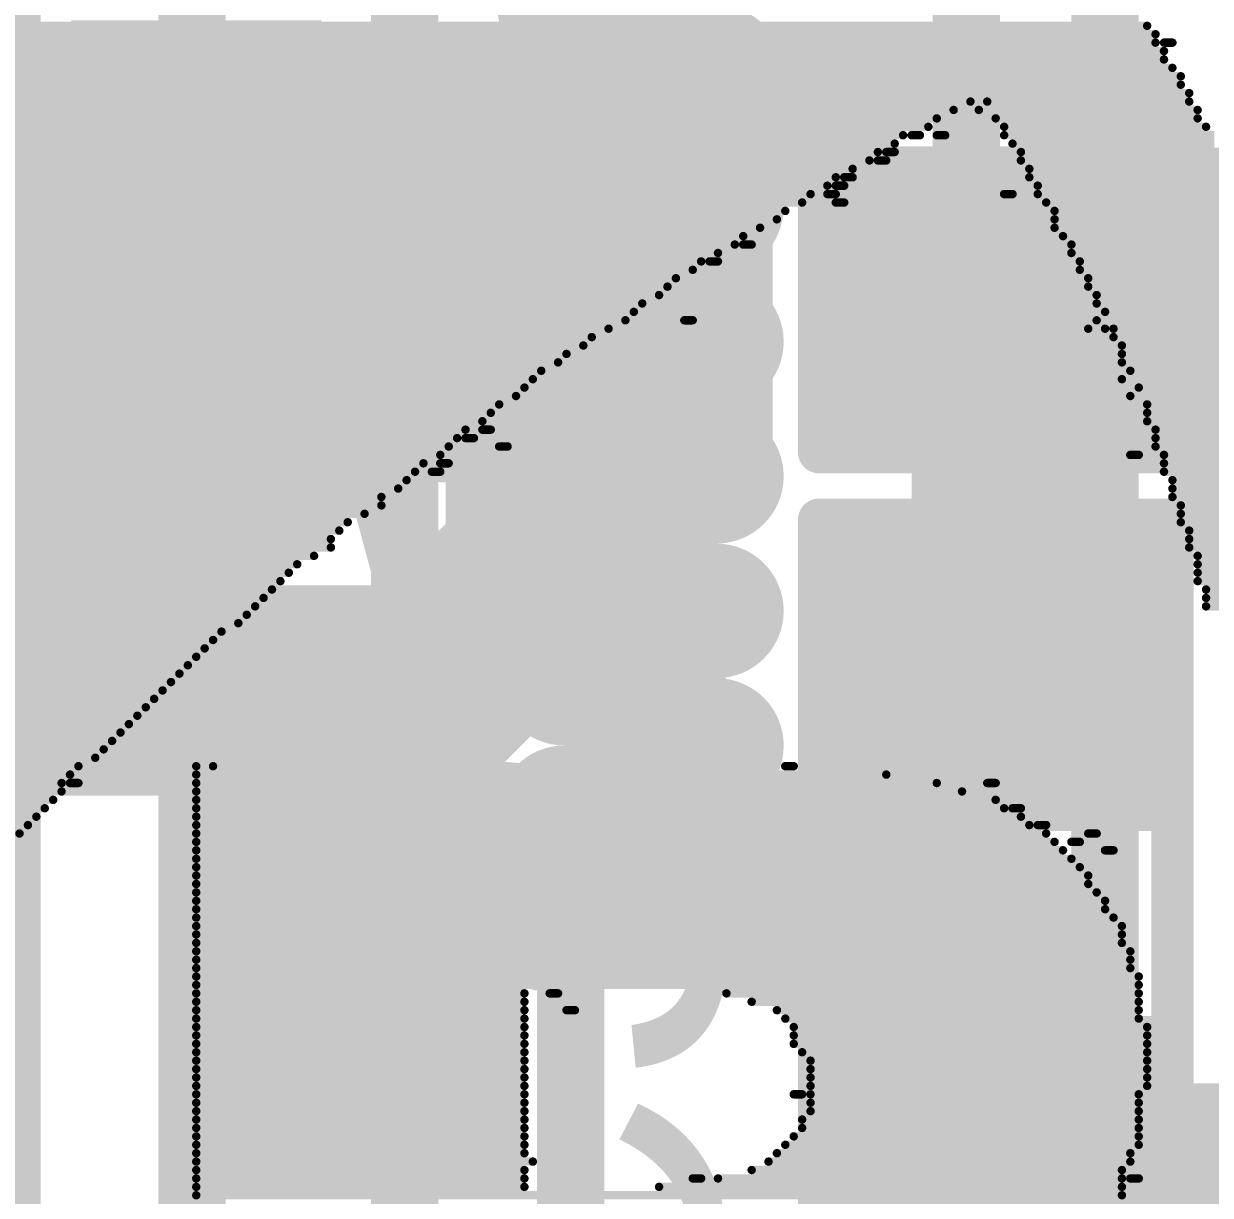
# Model space of a CAD drawing. Header units: millimetres. Extents: x -0.43 to 2.06, y -0.4 to 2.49.
# Drawn here: x 0.771 to 0.912, y 1.453 to 1.5922 of the extents above; entities that cross this region are included whole.
import ezdxf

# ---------------------------------------------------------------- set-up
doc = ezdxf.new("R2010")
doc.units = ezdxf.units.MM
doc.header["$MEASUREMENT"] = 0
for name, color, linetype in [('BottomLayer', 5, 'Continuous'), ('BottomOverlay', 54, 'Continuous'), ('TopLayer', 1, 'Continuous'), ('TopOverlay', 2, 'Continuous'), ('TopPaste', 8, 'Continuous'), ('TopSolder', 216, 'Continuous')]:
    doc.layers.add(name, color=color, linetype=linetype)
doc.styles.add('Arial', font='', dxfattribs={"height": 0.2})
doc.styles.get('Arial').set_extended_font_data('Arial')

# ---------------------------------------------------------------- blocks, each defined once
blk = doc.blocks.new('RES_0603_72')
at = {"layer": 'TopLayer'}
for points in [[(-0.015, 0.0175), (-0.015, -0.0175), (-0.045, -0.0175), (-0.045, 0.0175)], [(0.045, 0.0175), (0.045, -0.0175), (0.015, -0.0175), (0.015, 0.0175)]]:
    blk.add_hatch(color=1, dxfattribs=at).paths.add_polyline_path(points)
at = {"layer": 'TopPaste'}
for points in [[(-0.015, 0.0175), (-0.015, -0.0175), (-0.045, -0.0175), (-0.045, 0.0175)], [(0.045, 0.0175), (0.045, -0.0175), (0.015, -0.0175), (0.015, 0.0175)]]:
    blk.add_hatch(color=8, dxfattribs=at).paths.add_polyline_path(points)
at = {"layer": 'TopSolder'}
for points in [[(-0.011, 0.0215), (-0.011, -0.0215), (-0.049, -0.0215), (-0.049, 0.0215)], [(0.049, 0.0215), (0.049, -0.0215), (0.011, -0.0215), (0.011, 0.0215)]]:
    blk.add_hatch(color=216, dxfattribs=at).paths.add_polyline_path(points)
at = {"layer": 'TopOverlay', "const_width": 0.005}
for points in [[(-0.048, 0.021), (0.048, 0.021)], [(-0.048, 0.021), (-0.048, -0.021)], [(0.048, 0.021), (0.048, -0.021)], [(-0.048, -0.021), (0.048, -0.021)]]:
    blk.add_lwpolyline(points, dxfattribs=at)
at = {"layer": 'TopOverlay', "const_width": 0.0025}
for points in [[(-0.04925, 0.021, 1), (-0.04675, 0.021, 1)], [(-0.04925, 0.021, 1), (-0.04675, 0.021, 1)], [(0.04675, 0.021, 1), (0.04925, 0.021, 1)], [(0.04675, 0.021, 1), (0.04925, 0.021, 1)], [(-0.04925, -0.021, 1), (-0.04675, -0.021, 1)], [(-0.04925, -0.021, 1), (-0.04675, -0.021, 1)], [(0.04675, -0.021, 1), (0.04925, -0.021, 1)], [(0.04675, -0.021, 1), (0.04925, -0.021, 1)]]:
    blk.add_lwpolyline(points, format="xyb", close=True, dxfattribs=at)
blk = doc.blocks.new('CAP_0603_125')
at = {"layer": 'TopLayer'}
for points in [[(-0.015, 0.0175), (-0.015, -0.0175), (-0.045, -0.0175), (-0.045, 0.0175)], [(0.045, 0.0175), (0.045, -0.0175), (0.015, -0.0175), (0.015, 0.0175)]]:
    blk.add_hatch(color=1, dxfattribs=at).paths.add_polyline_path(points)
at = {"layer": 'TopPaste'}
for points in [[(-0.015, 0.0175), (-0.015, -0.0175), (-0.045, -0.0175), (-0.045, 0.0175)], [(0.045, 0.0175), (0.045, -0.0175), (0.015, -0.0175), (0.015, 0.0175)]]:
    blk.add_hatch(color=8, dxfattribs=at).paths.add_polyline_path(points)
at = {"layer": 'TopSolder'}
for points in [[(-0.01264, 0.01986), (-0.01264, -0.01986), (-0.04736, -0.01986), (-0.04736, 0.01986)], [(0.04736, 0.01986), (0.04736, -0.01986), (0.01264, -0.01986), (0.01264, 0.01986)]]:
    blk.add_hatch(color=216, dxfattribs=at).paths.add_polyline_path(points)
at = {"layer": 'TopOverlay', "const_width": 0.005}
for points in [[(-0.049, -0.021), (-0.049, 0.021)], [(-0.018, 0.021), (-0.049, 0.021)], [(0.049, 0.021), (0.018, 0.021)], [(0.049, -0.021), (0.049, 0.021)], [(-0.018, -0.021), (-0.049, -0.021)], [(0.049, -0.021), (0.018, -0.021)]]:
    blk.add_lwpolyline(points, dxfattribs=at)
at = {"layer": 'TopOverlay', "const_width": 0.0025}
for points in [[(-0.05025, 0.021, 1), (-0.04775, 0.021, 1)], [(-0.05025, 0.021, 1), (-0.04775, 0.021, 1)], [(-0.01925, 0.021, 1), (-0.01675, 0.021, 1)], [(0.01675, 0.021, 1), (0.01925, 0.021, 1)], [(0.04775, 0.021, 1), (0.05025, 0.021, 1)], [(0.04775, 0.021, 1), (0.05025, 0.021, 1)], [(-0.05025, -0.021, 1), (-0.04775, -0.021, 1)], [(-0.05025, -0.021, 1), (-0.04775, -0.021, 1)], [(-0.01925, -0.021, 1), (-0.01675, -0.021, 1)], [(0.01675, -0.021, 1), (0.01925, -0.021, 1)], [(0.04775, -0.021, 1), (0.05025, -0.021, 1)], [(0.04775, -0.021, 1), (0.05025, -0.021, 1)]]:
    blk.add_lwpolyline(points, format="xyb", close=True, dxfattribs=at)
blk = doc.blocks.new('CAP_0402_128')
at = {"layer": 'TopLayer'}
for points in [[(-0.0275, -0.0125), (-0.0275, 0.0125), (-0.0095, 0.0125), (-0.0095, -0.0125)], [(0.0095, -0.0125), (0.0095, 0.0125), (0.0275, 0.0125), (0.0275, -0.0125)]]:
    blk.add_hatch(color=1, dxfattribs=at).paths.add_polyline_path(points)
at = {"layer": 'TopPaste'}
for points in [[(-0.0275, -0.0125), (-0.0275, 0.0125), (-0.0095, 0.0125), (-0.0095, -0.0125)], [(0.0095, -0.0125), (0.0095, 0.0125), (0.0275, 0.0125), (0.0275, -0.0125)]]:
    blk.add_hatch(color=8, dxfattribs=at).paths.add_polyline_path(points)
at = {"layer": 'TopSolder'}
for points in [[(-0.02986, -0.01486), (-0.02986, 0.01486), (-0.00714, 0.01486), (-0.00714, -0.01486)], [(0.00714, -0.01486), (0.00714, 0.01486), (0.02986, 0.01486), (0.02986, -0.01486)]]:
    blk.add_hatch(color=216, dxfattribs=at).paths.add_polyline_path(points)
at = {"layer": 'TopOverlay', "const_width": 0.005}
for points in [[(-0.031, 0.016), (-0.031, -0.016)], [(-0.031, 0.016), (-0.011, 0.016)], [(0.011, 0.016), (0.031, 0.016)], [(0.031, 0.016), (0.031, -0.016)], [(-0.031, -0.016), (-0.011, -0.016)], [(0.011, -0.016), (0.031, -0.016)]]:
    blk.add_lwpolyline(points, dxfattribs=at)
at = {"layer": 'TopOverlay', "const_width": 0.0025}
for points in [[(-0.03225, 0.016, 1), (-0.02975, 0.016, 1)], [(-0.03225, 0.016, 1), (-0.02975, 0.016, 1)], [(-0.01225, 0.016, 1), (-0.00975, 0.016, 1)], [(0.00975, 0.016, 1), (0.01225, 0.016, 1)], [(0.02975, 0.016, 1), (0.03225, 0.016, 1)], [(0.02975, 0.016, 1), (0.03225, 0.016, 1)], [(-0.03225, -0.016, 1), (-0.02975, -0.016, 1)], [(-0.03225, -0.016, 1), (-0.02975, -0.016, 1)], [(-0.01225, -0.016, 1), (-0.00975, -0.016, 1)], [(0.00975, -0.016, 1), (0.01225, -0.016, 1)], [(0.02975, -0.016, 1), (0.03225, -0.016, 1)], [(0.02975, -0.016, 1), (0.03225, -0.016, 1)]]:
    blk.add_lwpolyline(points, format="xyb", close=True, dxfattribs=at)
blk = doc.blocks.new('CAP_0603_129')
at = {"layer": 'TopLayer'}
for points in [[(-0.015, 0.0175), (-0.015, -0.0175), (-0.045, -0.0175), (-0.045, 0.0175)], [(0.045, 0.0175), (0.045, -0.0175), (0.015, -0.0175), (0.015, 0.0175)]]:
    blk.add_hatch(color=1, dxfattribs=at).paths.add_polyline_path(points)
at = {"layer": 'TopPaste'}
for points in [[(-0.015, 0.0175), (-0.015, -0.0175), (-0.045, -0.0175), (-0.045, 0.0175)], [(0.045, 0.0175), (0.045, -0.0175), (0.015, -0.0175), (0.015, 0.0175)]]:
    blk.add_hatch(color=8, dxfattribs=at).paths.add_polyline_path(points)
at = {"layer": 'TopSolder'}
for points in [[(-0.01264, 0.01986), (-0.01264, -0.01986), (-0.04736, -0.01986), (-0.04736, 0.01986)], [(0.04736, 0.01986), (0.04736, -0.01986), (0.01264, -0.01986), (0.01264, 0.01986)]]:
    blk.add_hatch(color=216, dxfattribs=at).paths.add_polyline_path(points)
at = {"layer": 'TopOverlay', "const_width": 0.005}
for points in [[(-0.049, 0.021), (-0.049, -0.021)], [(-0.049, 0.021), (-0.018, 0.021)], [(0.018, 0.021), (0.049, 0.021)], [(0.049, 0.021), (0.049, -0.021)], [(-0.049, -0.021), (-0.018, -0.021)], [(0.018, -0.021), (0.049, -0.021)]]:
    blk.add_lwpolyline(points, dxfattribs=at)
at = {"layer": 'TopOverlay', "const_width": 0.0025}
for points in [[(-0.05025, 0.021, 1), (-0.04775, 0.021, 1)], [(-0.05025, 0.021, 1), (-0.04775, 0.021, 1)], [(-0.01925, 0.021, 1), (-0.01675, 0.021, 1)], [(0.01675, 0.021, 1), (0.01925, 0.021, 1)], [(0.04775, 0.021, 1), (0.05025, 0.021, 1)], [(0.04775, 0.021, 1), (0.05025, 0.021, 1)], [(-0.05025, -0.021, 1), (-0.04775, -0.021, 1)], [(-0.05025, -0.021, 1), (-0.04775, -0.021, 1)], [(-0.01925, -0.021, 1), (-0.01675, -0.021, 1)], [(0.01675, -0.021, 1), (0.01925, -0.021, 1)], [(0.04775, -0.021, 1), (0.05025, -0.021, 1)], [(0.04775, -0.021, 1), (0.05025, -0.021, 1)]]:
    blk.add_lwpolyline(points, format="xyb", close=True, dxfattribs=at)

msp = doc.modelspace()

# ---------------------------------------------------------------- hatches: boundary and pattern name
at = {"layer": 'TopLayer'}
msp.add_hatch(color=1, dxfattribs=at).paths.add_polyline_path([(0.778, 1.543), (0.854, 1.543), (0.854, 1.592), (0.778, 1.592)])

# ---------------------------------------------------------------- linework, layer by layer
at = {"layer": 'BottomLayer', "const_width": 0.008}
for points in [[(0.791, 1.223), (0.791, 2.185)], [(0.81625, 1.15275), (0.81625, 2.10625)], [(0.8995, 1.0055), (0.8995, 2.0595)], [(0.883, 1.44613), (0.883, 2.055)], [(0.769, 1.241), (0.769, 1.909)], [(0.83525, 1.59046), (0.85331, 1.59046)], [(0.83525, 1.58246), (0.85331, 1.58246)], [(0.83525, 1.57446), (0.85331, 1.57446)], [(0.83525, 1.56646), (0.85331, 1.56646)], [(0.83525, 1.55846), (0.85331, 1.55846)], [(0.83525, 1.55046), (0.85331, 1.55046)], [(0.83525, 1.54246), (0.85331, 1.54246)], [(0.83525, 1.53446), (0.85331, 1.53446)], [(0.83525, 1.52646), (0.85331, 1.52646)], [(0.83525, 1.51846), (0.85331, 1.51846)], [(0.83525, 1.51046), (0.85331, 1.51046)], [(0.83525, 1.50246), (0.85331, 1.50246)], [(0.83525, 1.49446), (0.85331, 1.49446)], [(0.844, 1.48646), (0.85331, 1.48646)], [(0.836, 1.46646), (0.836, 1.47846)], [(0.836, 1.061), (0.836, 1.46646)]]:
    msp.add_lwpolyline(points, dxfattribs=at)
for points in [[(0.83525, 1.59046, -1), (0.83525, 1.59846)], [(0.85331, 1.59046, -1), (0.85331, 1.58246)], [(0.83525, 1.57446, -1), (0.83525, 1.58246)], [(0.85331, 1.57446, -1), (0.85331, 1.56646)], [(0.83525, 1.55846, -1), (0.83525, 1.56646)], [(0.85331, 1.55846, -1), (0.85331, 1.55046)], [(0.83525, 1.54246, -1), (0.83525, 1.55046)], [(0.85331, 1.54246, -1), (0.85331, 1.53446)], [(0.83525, 1.52646, -1), (0.83525, 1.53446)], [(0.85331, 1.52646, -1), (0.85331, 1.51846)], [(0.83525, 1.51046, -1), (0.83525, 1.51846)], [(0.85331, 1.51046, -1), (0.85331, 1.50246)], [(0.83525, 1.49446, -1), (0.83525, 1.50246)], [(0.85331, 1.49446, -1), (0.85331, 1.48646)], [(0.836, 1.47846, -0.414214), (0.844, 1.48646)]]:
    msp.add_lwpolyline(points, format="xyb", dxfattribs=at)
at = {"layer": 'BottomLayer', "const_width": 0.004}
for points in [[(0.83325, 1.59046, 1), (0.83725, 1.59046, 1)], [(0.83325, 1.59046, 1), (0.83725, 1.59046, 1)], [(0.85131, 1.59046, 1), (0.85531, 1.59046, 1)], [(0.85131, 1.59046, 1), (0.85531, 1.59046, 1)], [(0.83325, 1.58246, 1), (0.83725, 1.58246, 1)], [(0.83325, 1.58246, 1), (0.83725, 1.58246, 1)], [(0.85131, 1.58246, 1), (0.85531, 1.58246, 1)], [(0.85131, 1.58246, 1), (0.85531, 1.58246, 1)], [(0.83325, 1.57446, 1), (0.83725, 1.57446, 1)], [(0.83325, 1.57446, 1), (0.83725, 1.57446, 1)], [(0.85131, 1.57446, 1), (0.85531, 1.57446, 1)], [(0.85131, 1.57446, 1), (0.85531, 1.57446, 1)], [(0.83325, 1.56646, 1), (0.83725, 1.56646, 1)], [(0.83325, 1.56646, 1), (0.83725, 1.56646, 1)], [(0.85131, 1.56646, 1), (0.85531, 1.56646, 1)], [(0.85131, 1.56646, 1), (0.85531, 1.56646, 1)], [(0.83325, 1.55846, 1), (0.83725, 1.55846, 1)], [(0.83325, 1.55846, 1), (0.83725, 1.55846, 1)], [(0.85131, 1.55846, 1), (0.85531, 1.55846, 1)], [(0.85131, 1.55846, 1), (0.85531, 1.55846, 1)], [(0.83325, 1.55046, 1), (0.83725, 1.55046, 1)], [(0.83325, 1.55046, 1), (0.83725, 1.55046, 1)], [(0.85131, 1.55046, 1), (0.85531, 1.55046, 1)], [(0.85131, 1.55046, 1), (0.85531, 1.55046, 1)], [(0.83325, 1.54246, 1), (0.83725, 1.54246, 1)], [(0.83325, 1.54246, 1), (0.83725, 1.54246, 1)], [(0.85131, 1.54246, 1), (0.85531, 1.54246, 1)], [(0.85131, 1.54246, 1), (0.85531, 1.54246, 1)], [(0.83325, 1.53446, 1), (0.83725, 1.53446, 1)], [(0.83325, 1.53446, 1), (0.83725, 1.53446, 1)], [(0.85131, 1.53446, 1), (0.85531, 1.53446, 1)], [(0.85131, 1.53446, 1), (0.85531, 1.53446, 1)], [(0.83325, 1.52646, 1), (0.83725, 1.52646, 1)], [(0.83325, 1.52646, 1), (0.83725, 1.52646, 1)], [(0.85131, 1.52646, 1), (0.85531, 1.52646, 1)], [(0.85131, 1.52646, 1), (0.85531, 1.52646, 1)], [(0.83325, 1.51846, 1), (0.83725, 1.51846, 1)], [(0.83325, 1.51846, 1), (0.83725, 1.51846, 1)], [(0.85131, 1.51846, 1), (0.85531, 1.51846, 1)], [(0.85131, 1.51846, 1), (0.85531, 1.51846, 1)], [(0.83325, 1.51046, 1), (0.83725, 1.51046, 1)], [(0.83325, 1.51046, 1), (0.83725, 1.51046, 1)], [(0.85131, 1.51046, 1), (0.85531, 1.51046, 1)], [(0.85131, 1.51046, 1), (0.85531, 1.51046, 1)], [(0.83325, 1.50246, 1), (0.83725, 1.50246, 1)], [(0.83325, 1.50246, 1), (0.83725, 1.50246, 1)], [(0.85131, 1.50246, 1), (0.85531, 1.50246, 1)], [(0.85131, 1.50246, 1), (0.85531, 1.50246, 1)], [(0.83325, 1.49446, 1), (0.83725, 1.49446, 1)], [(0.83325, 1.49446, 1), (0.83725, 1.49446, 1)], [(0.85131, 1.49446, 1), (0.85531, 1.49446, 1)], [(0.85131, 1.49446, 1), (0.85531, 1.49446, 1)], [(0.842, 1.48646, 1), (0.846, 1.48646, 1)], [(0.842, 1.48646, 1), (0.846, 1.48646, 1)], [(0.85131, 1.48646, 1), (0.85531, 1.48646, 1)], [(0.85131, 1.48646, 1), (0.85531, 1.48646, 1)], [(0.834, 1.47846, 1), (0.838, 1.47846, 1)], [(0.834, 1.47846, 1), (0.838, 1.47846, 1)], [(0.834, 1.46646, 1), (0.838, 1.46646, 1)], [(0.834, 1.46646, 1), (0.838, 1.46646, 1)]]:
    msp.add_lwpolyline(points, format="xyb", close=True, dxfattribs=at)
at = {"layer": 'BottomOverlay', "const_width": 0.001}
for points in [[(0.7525, 1.592), (0.9045, 1.592)], [(0.7505, 1.59), (0.9055, 1.59)], [(0.7515, 1.591), (0.9055, 1.591)], [(0.9065, 1.59), (0.9075, 1.59)], [(0.7485, 1.589), (0.9065, 1.589)], [(0.7475, 1.588), (0.9065, 1.588)], [(0.7455, 1.586), (0.9085, 1.586)], [(0.7465, 1.587), (0.9075, 1.587)], [(0.7445, 1.585), (0.9085, 1.585)], [(0.7425, 1.583), (0.8835, 1.583)], [(0.7435, 1.584), (0.9095, 1.584)], [(0.8855, 1.583), (0.9095, 1.583)], [(0.7415, 1.582), (0.8815, 1.582)], [(0.8845, 1.582), (0.9105, 1.582)], [(0.7405, 1.581), (0.8795, 1.581)], [(0.8865, 1.581), (0.9105, 1.581)], [(0.7385, 1.579), (0.8755, 1.579)], [(0.7395, 1.58), (0.8785, 1.58)], [(0.8765, 1.579), (0.8775, 1.579)], [(0.8795, 1.579), (0.8805, 1.579)], [(0.8875, 1.58), (0.9115, 1.58)], [(0.8875, 1.579), (0.9125, 1.579)], [(0.7375, 1.578), (0.8745, 1.578)], [(0.8885, 1.578), (0.9125, 1.578)], [(0.7355, 1.576), (0.8715, 1.576)], [(0.7365, 1.577), (0.8725, 1.577)], [(0.8725, 1.576), (0.8735, 1.576)], [(0.8735, 1.577), (0.8745, 1.577)], [(0.8895, 1.577), (0.9145, 1.577)], [(0.8895, 1.576), (0.9135, 1.576)], [(0.7335, 1.575), (0.8695, 1.575)], [(0.8905, 1.575), (0.9145, 1.575)], [(0.7325, 1.574), (0.8675, 1.574)], [(0.8685, 1.574), (0.8695, 1.574)], [(0.8905, 1.574), (0.9155, 1.574)], [(0.7315, 1.572), (0.8645, 1.572)], [(0.7325, 1.573), (0.8665, 1.573)], [(0.8665, 1.572), (0.8675, 1.572)], [(0.8675, 1.573), (0.8685, 1.573)], [(0.8875, 1.572), (0.8885, 1.572)], [(0.8915, 1.573), (0.9155, 1.573)], [(0.8915, 1.572), (0.9155, 1.572)], [(0.7295, 1.571), (0.8635, 1.571)], [(0.8675, 1.571), (0.8685, 1.571)], [(0.8925, 1.571), (0.9165, 1.571)], [(0.7275, 1.569), (0.8605, 1.569)], [(0.7285, 1.57), (0.8615, 1.57)], [(0.8935, 1.57), (0.9165, 1.57)], [(0.8935, 1.569), (0.9175, 1.569)], [(0.7265, 1.568), (0.8585, 1.568)], [(0.8935, 1.568), (0.9175, 1.568)], [(0.7255, 1.567), (0.8565, 1.567)], [(0.8945, 1.567), (0.9185, 1.567)], [(0.7235, 1.565), (0.8535, 1.565)], [(0.7245, 1.566), (0.8555, 1.566)], [(0.8565, 1.566), (0.8575, 1.566)], [(0.8955, 1.566), (0.9185, 1.566)], [(0.8955, 1.565), (0.9185, 1.565)], [(0.7225, 1.564), (0.8515, 1.564)], [(0.8525, 1.564), (0.8535, 1.564)], [(0.8965, 1.564), (0.9195, 1.564)], [(0.7205, 1.562), (0.8485, 1.562)], [(0.7215, 1.563), (0.8505, 1.563)], [(0.8965, 1.563), (0.9205, 1.563)], [(0.8975, 1.562), (0.9205, 1.562)], [(0.7185, 1.561), (0.8475, 1.561)], [(0.8975, 1.561), (0.9205, 1.561)], [(0.7175, 1.559), (0.8445, 1.559)], [(0.7185, 1.56), (0.8465, 1.56)], [(0.8985, 1.56), (0.9215, 1.56)], [(0.8985, 1.559), (0.9215, 1.559)], [(0.7165, 1.558), (0.8435, 1.558)], [(0.8995, 1.558), (0.9215, 1.558)], [(0.7155, 1.557), (0.8425, 1.557)], [(0.8495, 1.557), (0.8505, 1.557)], [(0.8985, 1.557), (0.9225, 1.557)], [(0.7135, 1.555), (0.8385, 1.555)], [(0.7145, 1.556), (0.8405, 1.556)], [(0.8975, 1.556), (0.8995, 1.556)], [(0.9005, 1.556), (0.9225, 1.556)], [(0.9005, 1.555), (0.9235, 1.555)], [(0.7115, 1.554), (0.8375, 1.554)], [(0.9015, 1.554), (0.9235, 1.554)], [(0.7105, 1.553), (0.8355, 1.553)], [(0.7105, 1.552), (0.8345, 1.552)], [(0.9015, 1.553), (0.9245, 1.553)], [(0.9015, 1.552), (0.9245, 1.552)], [(0.7095, 1.551), (0.8325, 1.551)], [(0.9025, 1.551), (0.9245, 1.551)], [(0.7085, 1.55), (0.8315, 1.55)], [(0.9015, 1.55), (0.9255, 1.55)], [(0.7045, 1.548), (0.8295, 1.548)], [(0.7065, 1.549), (0.8305, 1.549)], [(0.9025, 1.548), (0.9265, 1.548)], [(0.9035, 1.549), (0.9255, 1.549)], [(0.7045, 1.547), (0.8275, 1.547)], [(0.9045, 1.547), (0.9275, 1.547)], [(0.7025, 1.545), (0.8255, 1.545)], [(0.7035, 1.546), (0.8265, 1.546)], [(0.9045, 1.546), (0.9265, 1.546)], [(0.9045, 1.545), (0.9275, 1.545)], [(0.7015, 1.544), (0.8235, 1.544)], [(0.8255, 1.544), (0.8265, 1.544)], [(0.9055, 1.544), (0.9275, 1.544)], [(0.6995, 1.543), (0.8225, 1.543)], [(0.8235, 1.543), (0.8245, 1.543)], [(0.9055, 1.543), (0.9275, 1.543)], [(0.6985, 1.542), (0.8215, 1.542)], [(0.6985, 1.541), (0.8205, 1.541)], [(0.8275, 1.542), (0.8285, 1.542)], [(0.9025, 1.541), (0.9035, 1.541)], [(0.9055, 1.542), (0.9285, 1.542)], [(0.9065, 1.541), (0.9285, 1.541)], [(0.6985, 1.54), (0.8185, 1.54)], [(0.8205, 1.54), (0.8215, 1.54)], [(0.9065, 1.54), (0.9285, 1.54)], [(0.6965, 1.538), (0.8165, 1.538)], [(0.6975, 1.539), (0.8175, 1.539)], [(0.8195, 1.539), (0.8205, 1.539)], [(0.9065, 1.539), (0.9295, 1.539)], [(0.9075, 1.538), (0.9295, 1.538)], [(0.6945, 1.537), (0.8155, 1.537)], [(0.9075, 1.537), (0.9295, 1.537)], [(0.6935, 1.536), (0.8135, 1.536)], [(0.6935, 1.535), (0.8135, 1.535)], [(0.9075, 1.536), (0.9295, 1.536)], [(0.9085, 1.535), (0.9305, 1.535)], [(0.6925, 1.534), (0.8115, 1.534)], [(0.9085, 1.534), (0.9305, 1.534)], [(0.6915, 1.533), (0.8095, 1.533)], [(0.9085, 1.533), (0.9305, 1.533)], [(0.6895, 1.532), (0.8085, 1.532)], [(0.6895, 1.531), (0.8075, 1.531)], [(0.9095, 1.532), (0.9315, 1.532)], [(0.9095, 1.531), (0.9315, 1.531)], [(0.6885, 1.53), (0.8075, 1.53)], [(0.9095, 1.53), (0.9315, 1.53)], [(0.6865, 1.528), (0.8035, 1.528)], [(0.6875, 1.529), (0.8055, 1.529)], [(0.9105, 1.529), (0.9315, 1.529)], [(0.9105, 1.528), (0.9325, 1.528)], [(0.6855, 1.527), (0.8025, 1.527)], [(0.9105, 1.527), (0.9325, 1.527)], [(0.6845, 1.526), (0.8015, 1.526)], [(0.9105, 1.526), (0.9325, 1.526)], [(0.6815, 1.524), (0.7995, 1.524)], [(0.6835, 1.525), (0.8005, 1.525)], [(0.9115, 1.525), (0.9325, 1.525)], [(0.9115, 1.524), (0.9335, 1.524)], [(0.6815, 1.523), (0.7985, 1.523)], [(0.9115, 1.523), (0.9335, 1.523)], [(0.6805, 1.521), (0.7965, 1.521)], [(0.6815, 1.522), (0.7975, 1.522)], [(0.6795, 1.52), (0.7945, 1.52)], [(0.6785, 1.519), (0.7935, 1.519)], [(0.6755, 1.517), (0.7915, 1.517)], [(0.6775, 1.518), (0.7925, 1.518)], [(0.6745, 1.516), (0.7905, 1.516)], [(0.6735, 1.514), (0.7885, 1.514)], [(0.6745, 1.515), (0.7895, 1.515)], [(0.6735, 1.513), (0.7875, 1.513)], [(0.6725, 1.512), (0.7865, 1.512)], [(0.6705, 1.51), (0.7845, 1.51)], [(0.6715, 1.511), (0.7855, 1.511)], [(0.6705, 1.509), (0.7835, 1.509)], [(0.6675, 1.507), (0.7815, 1.507)], [(0.6695, 1.508), (0.7825, 1.508)], [(0.6685, 1.506), (0.7805, 1.506)], [(0.6665, 1.504), (0.7775, 1.504)], [(0.6675, 1.505), (0.7795, 1.505)], [(0.7915, 1.504), (0.7935, 1.504)], [(0.8615, 1.504), (0.8625, 1.504)], [(0.6655, 1.503), (0.7765, 1.503)], [(0.7915, 1.503), (0.8735, 1.503)], [(0.6655, 1.502), (0.7755, 1.502)], [(0.7765, 1.502), (0.7775, 1.502)], [(0.7915, 1.502), (0.8795, 1.502)], [(0.8855, 1.502), (0.8865, 1.502)], [(0.6635, 1.5), (0.7745, 1.5)], [(0.6645, 1.501), (0.7755, 1.501)], [(0.7915, 1.501), (0.8825, 1.501)], [(0.7915, 1.5), (0.8865, 1.5)], [(0.6635, 1.499), (0.7735, 1.499)], [(0.7915, 1.499), (0.8875, 1.499)], [(0.8885, 1.499), (0.8895, 1.499)], [(0.6625, 1.497), (0.7715, 1.497)], [(0.6635, 1.498), (0.7725, 1.498)], [(0.7915, 1.498), (0.8895, 1.498)], [(0.7915, 1.497), (0.8905, 1.497)], [(0.8915, 1.497), (0.8925, 1.497)], [(0.6625, 1.496), (0.7705, 1.496)], [(0.7915, 1.496), (0.8925, 1.496)], [(0.8975, 1.496), (0.8985, 1.496)], [(0.7915, 1.495), (0.8935, 1.495)], [(0.8955, 1.495), (0.8965, 1.495)], [(0.7915, 1.494), (0.8945, 1.494)], [(0.7915, 1.493), (0.8955, 1.493)], [(0.8995, 1.494), (0.9005, 1.494)], [(0.7915, 1.492), (0.8965, 1.492)], [(0.7915, 1.491), (0.8975, 1.491)], [(0.7915, 1.49), (0.8975, 1.49)], [(0.7915, 1.489), (0.8985, 1.489)], [(0.7915, 1.488), (0.8995, 1.488)], [(0.7915, 1.487), (0.8995, 1.487)], [(0.7915, 1.486), (0.9005, 1.486)], [(0.7915, 1.485), (0.9015, 1.485)], [(0.7915, 1.484), (0.9015, 1.484)], [(0.7915, 1.483), (0.9015, 1.483)], [(0.7915, 1.482), (0.9025, 1.482)], [(0.7915, 1.481), (0.9025, 1.481)], [(0.7915, 1.48), (0.9025, 1.48)], [(0.7915, 1.479), (0.9035, 1.479)], [(0.7915, 1.478), (0.9035, 1.478)], [(0.7915, 1.477), (0.8305, 1.477)], [(0.7915, 1.476), (0.8305, 1.476)], [(0.8335, 1.477), (0.8345, 1.477)], [(0.8545, 1.477), (0.9035, 1.477)], [(0.8575, 1.476), (0.9035, 1.476)], [(0.7915, 1.475), (0.8305, 1.475)], [(0.8355, 1.475), (0.8365, 1.475)], [(0.8605, 1.475), (0.9035, 1.475)], [(0.7915, 1.474), (0.8305, 1.474)], [(0.7915, 1.473), (0.8305, 1.473)], [(0.8615, 1.474), (0.9035, 1.474)], [(0.8625, 1.473), (0.9045, 1.473)], [(0.7915, 1.472), (0.8305, 1.472)], [(0.8625, 1.472), (0.9045, 1.472)], [(0.7915, 1.471), (0.8305, 1.471)], [(0.8625, 1.471), (0.9045, 1.471)], [(0.7915, 1.47), (0.8305, 1.47)], [(0.7915, 1.469), (0.8305, 1.469)], [(0.8635, 1.47), (0.9045, 1.47)], [(0.8645, 1.469), (0.9045, 1.469)], [(0.7915, 1.468), (0.8305, 1.468)], [(0.8645, 1.468), (0.9045, 1.468)], [(0.7915, 1.467), (0.8305, 1.467)], [(0.7915, 1.466), (0.8305, 1.466)], [(0.8645, 1.467), (0.9045, 1.467)], [(0.8645, 1.466), (0.9045, 1.466)], [(0.7915, 1.465), (0.8305, 1.465)], [(0.8625, 1.465), (0.8635, 1.465)], [(0.8645, 1.465), (0.9035, 1.465)], [(0.7915, 1.464), (0.8305, 1.464)], [(0.8645, 1.464), (0.9035, 1.464)], [(0.7915, 1.463), (0.8305, 1.463)], [(0.7915, 1.462), (0.8305, 1.462)], [(0.8635, 1.462), (0.9035, 1.462)], [(0.8645, 1.463), (0.9035, 1.463)], [(0.7915, 1.461), (0.8305, 1.461)], [(0.8635, 1.461), (0.9035, 1.461)], [(0.7915, 1.46), (0.8305, 1.46)], [(0.7915, 1.459), (0.8305, 1.459)], [(0.8615, 1.459), (0.9035, 1.459)], [(0.8625, 1.46), (0.9035, 1.46)], [(0.7915, 1.458), (0.8305, 1.458)], [(0.8605, 1.458), (0.9025, 1.458)], [(0.7915, 1.457), (0.8315, 1.457)], [(0.8595, 1.457), (0.9025, 1.457)], [(0.7915, 1.456), (0.8305, 1.456)], [(0.7915, 1.455), (0.8305, 1.455)], [(0.8505, 1.455), (0.8515, 1.455)], [(0.8535, 1.455), (0.9015, 1.455)], [(0.8575, 1.456), (0.9015, 1.456)], [(0.9025, 1.455), (0.9035, 1.455)], [(0.7915, 1.454), (0.8305, 1.454)], [(0.8465, 1.454), (0.9015, 1.454)], [(0.7915, 1.453), (0.9015, 1.453)]]:
    msp.add_lwpolyline(points, dxfattribs=at)
at = {"layer": 'BottomOverlay', "const_width": 0.0005}
for points in [[(0.90425, 1.592, 1), (0.90475, 1.592, 1)], [(0.90525, 1.591, 1), (0.90575, 1.591, 1)], [(0.90525, 1.59, 1), (0.90575, 1.59, 1)], [(0.90625, 1.59, 1), (0.90675, 1.59, 1)], [(0.90725, 1.59, 1), (0.90775, 1.59, 1)], [(0.90625, 1.589, 1), (0.90675, 1.589, 1)], [(0.90625, 1.588, 1), (0.90675, 1.588, 1)], [(0.90725, 1.587, 1), (0.90775, 1.587, 1)], [(0.90825, 1.586, 1), (0.90875, 1.586, 1)], [(0.90825, 1.585, 1), (0.90875, 1.585, 1)], [(0.88325, 1.583, 1), (0.88375, 1.583, 1)], [(0.88525, 1.583, 1), (0.88575, 1.583, 1)], [(0.90925, 1.584, 1), (0.90975, 1.584, 1)], [(0.90925, 1.583, 1), (0.90975, 1.583, 1)], [(0.88125, 1.582, 1), (0.88175, 1.582, 1)], [(0.88425, 1.582, 1), (0.88475, 1.582, 1)], [(0.91025, 1.582, 1), (0.91075, 1.582, 1)], [(0.87925, 1.581, 1), (0.87975, 1.581, 1)], [(0.88625, 1.581, 1), (0.88675, 1.581, 1)], [(0.91025, 1.581, 1), (0.91075, 1.581, 1)], [(0.87525, 1.579, 1), (0.87575, 1.579, 1)], [(0.87625, 1.579, 1), (0.87675, 1.579, 1)], [(0.87725, 1.579, 1), (0.87775, 1.579, 1)], [(0.87825, 1.58, 1), (0.87875, 1.58, 1)], [(0.87925, 1.579, 1), (0.87975, 1.579, 1)], [(0.88025, 1.579, 1), (0.88075, 1.579, 1)], [(0.88725, 1.58, 1), (0.88775, 1.58, 1)], [(0.88725, 1.579, 1), (0.88775, 1.579, 1)], [(0.91125, 1.58, 1), (0.91175, 1.58, 1)], [(0.87425, 1.578, 1), (0.87475, 1.578, 1)], [(0.88825, 1.578, 1), (0.88875, 1.578, 1)], [(0.87125, 1.576, 1), (0.87175, 1.576, 1)], [(0.87225, 1.577, 1), (0.87275, 1.577, 1)], [(0.87225, 1.576, 1), (0.87275, 1.576, 1)], [(0.87325, 1.577, 1), (0.87375, 1.577, 1)], [(0.87325, 1.576, 1), (0.87375, 1.576, 1)], [(0.87425, 1.577, 1), (0.87475, 1.577, 1)], [(0.88925, 1.577, 1), (0.88975, 1.577, 1)], [(0.88925, 1.576, 1), (0.88975, 1.576, 1)], [(0.86925, 1.575, 1), (0.86975, 1.575, 1)], [(0.89025, 1.575, 1), (0.89075, 1.575, 1)], [(0.86725, 1.574, 1), (0.86775, 1.574, 1)], [(0.86825, 1.574, 1), (0.86875, 1.574, 1)], [(0.86925, 1.574, 1), (0.86975, 1.574, 1)], [(0.89025, 1.574, 1), (0.89075, 1.574, 1)], [(0.86425, 1.572, 1), (0.86475, 1.572, 1)], [(0.86625, 1.573, 1), (0.86675, 1.573, 1)], [(0.86625, 1.572, 1), (0.86675, 1.572, 1)], [(0.86725, 1.573, 1), (0.86775, 1.573, 1)], [(0.86725, 1.572, 1), (0.86775, 1.572, 1)], [(0.86825, 1.573, 1), (0.86875, 1.573, 1)], [(0.88725, 1.572, 1), (0.88775, 1.572, 1)], [(0.88825, 1.572, 1), (0.88875, 1.572, 1)], [(0.89125, 1.573, 1), (0.89175, 1.573, 1)], [(0.89125, 1.572, 1), (0.89175, 1.572, 1)], [(0.86325, 1.571, 1), (0.86375, 1.571, 1)], [(0.86725, 1.571, 1), (0.86775, 1.571, 1)], [(0.86825, 1.571, 1), (0.86875, 1.571, 1)], [(0.89225, 1.571, 1), (0.89275, 1.571, 1)], [(0.86025, 1.569, 1), (0.86075, 1.569, 1)], [(0.86125, 1.57, 1), (0.86175, 1.57, 1)], [(0.89325, 1.57, 1), (0.89375, 1.57, 1)], [(0.89325, 1.569, 1), (0.89375, 1.569, 1)], [(0.85825, 1.568, 1), (0.85875, 1.568, 1)], [(0.89325, 1.568, 1), (0.89375, 1.568, 1)], [(0.85625, 1.567, 1), (0.85675, 1.567, 1)], [(0.89425, 1.567, 1), (0.89475, 1.567, 1)], [(0.85325, 1.565, 1), (0.85375, 1.565, 1)], [(0.85525, 1.566, 1), (0.85575, 1.566, 1)], [(0.85625, 1.566, 1), (0.85675, 1.566, 1)], [(0.85725, 1.566, 1), (0.85775, 1.566, 1)], [(0.89525, 1.566, 1), (0.89575, 1.566, 1)], [(0.89525, 1.565, 1), (0.89575, 1.565, 1)], [(0.85125, 1.564, 1), (0.85175, 1.564, 1)], [(0.85225, 1.564, 1), (0.85275, 1.564, 1)], [(0.85325, 1.564, 1), (0.85375, 1.564, 1)], [(0.89625, 1.564, 1), (0.89675, 1.564, 1)], [(0.84825, 1.562, 1), (0.84875, 1.562, 1)], [(0.85025, 1.563, 1), (0.85075, 1.563, 1)], [(0.89625, 1.563, 1), (0.89675, 1.563, 1)], [(0.89725, 1.562, 1), (0.89775, 1.562, 1)], [(0.84725, 1.561, 1), (0.84775, 1.561, 1)], [(0.89725, 1.561, 1), (0.89775, 1.561, 1)], [(0.84425, 1.559, 1), (0.84475, 1.559, 1)], [(0.84625, 1.56, 1), (0.84675, 1.56, 1)], [(0.89825, 1.56, 1), (0.89875, 1.56, 1)], [(0.89825, 1.559, 1), (0.89875, 1.559, 1)], [(0.84325, 1.558, 1), (0.84375, 1.558, 1)], [(0.89925, 1.558, 1), (0.89975, 1.558, 1)], [(0.84225, 1.557, 1), (0.84275, 1.557, 1)], [(0.84925, 1.557, 1), (0.84975, 1.557, 1)], [(0.85025, 1.557, 1), (0.85075, 1.557, 1)], [(0.89825, 1.557, 1), (0.89875, 1.557, 1)], [(0.83825, 1.555, 1), (0.83875, 1.555, 1)], [(0.84025, 1.556, 1), (0.84075, 1.556, 1)], [(0.89725, 1.556, 1), (0.89775, 1.556, 1)], [(0.89925, 1.556, 1), (0.89975, 1.556, 1)], [(0.90025, 1.556, 1), (0.90075, 1.556, 1)], [(0.90025, 1.555, 1), (0.90075, 1.555, 1)], [(0.83725, 1.554, 1), (0.83775, 1.554, 1)], [(0.90125, 1.554, 1), (0.90175, 1.554, 1)], [(0.83425, 1.552, 1), (0.83475, 1.552, 1)], [(0.83525, 1.553, 1), (0.83575, 1.553, 1)], [(0.90125, 1.553, 1), (0.90175, 1.553, 1)], [(0.90125, 1.552, 1), (0.90175, 1.552, 1)], [(0.83225, 1.551, 1), (0.83275, 1.551, 1)], [(0.90225, 1.551, 1), (0.90275, 1.551, 1)], [(0.83125, 1.55, 1), (0.83175, 1.55, 1)], [(0.90125, 1.55, 1), (0.90175, 1.55, 1)], [(0.82925, 1.548, 1), (0.82975, 1.548, 1)], [(0.83025, 1.549, 1), (0.83075, 1.549, 1)], [(0.90225, 1.548, 1), (0.90275, 1.548, 1)], [(0.90325, 1.549, 1), (0.90375, 1.549, 1)], [(0.82725, 1.547, 1), (0.82775, 1.547, 1)], [(0.90425, 1.547, 1), (0.90475, 1.547, 1)], [(0.82525, 1.545, 1), (0.82575, 1.545, 1)], [(0.82625, 1.546, 1), (0.82675, 1.546, 1)], [(0.90425, 1.546, 1), (0.90475, 1.546, 1)], [(0.90425, 1.545, 1), (0.90475, 1.545, 1)], [(0.82325, 1.544, 1), (0.82375, 1.544, 1)], [(0.82525, 1.544, 1), (0.82575, 1.544, 1)], [(0.82625, 1.544, 1), (0.82675, 1.544, 1)], [(0.90525, 1.544, 1), (0.90575, 1.544, 1)], [(0.82225, 1.543, 1), (0.82275, 1.543, 1)], [(0.82325, 1.543, 1), (0.82375, 1.543, 1)], [(0.82425, 1.543, 1), (0.82475, 1.543, 1)], [(0.90525, 1.543, 1), (0.90575, 1.543, 1)], [(0.82025, 1.541, 1), (0.82075, 1.541, 1)], [(0.82125, 1.542, 1), (0.82175, 1.542, 1)], [(0.82725, 1.542, 1), (0.82775, 1.542, 1)], [(0.82825, 1.542, 1), (0.82875, 1.542, 1)], [(0.90225, 1.541, 1), (0.90275, 1.541, 1)], [(0.90325, 1.541, 1), (0.90375, 1.541, 1)], [(0.90525, 1.542, 1), (0.90575, 1.542, 1)], [(0.90625, 1.541, 1), (0.90675, 1.541, 1)], [(0.81825, 1.54, 1), (0.81875, 1.54, 1)], [(0.82025, 1.54, 1), (0.82075, 1.54, 1)], [(0.82125, 1.54, 1), (0.82175, 1.54, 1)], [(0.90625, 1.54, 1), (0.90675, 1.54, 1)], [(0.81625, 1.538, 1), (0.81675, 1.538, 1)], [(0.81725, 1.539, 1), (0.81775, 1.539, 1)], [(0.81925, 1.539, 1), (0.81975, 1.539, 1)], [(0.82025, 1.539, 1), (0.82075, 1.539, 1)], [(0.90625, 1.539, 1), (0.90675, 1.539, 1)], [(0.90725, 1.538, 1), (0.90775, 1.538, 1)], [(0.81525, 1.537, 1), (0.81575, 1.537, 1)], [(0.90725, 1.537, 1), (0.90775, 1.537, 1)], [(0.81325, 1.536, 1), (0.81375, 1.536, 1)], [(0.81325, 1.535, 1), (0.81375, 1.535, 1)], [(0.90725, 1.536, 1), (0.90775, 1.536, 1)], [(0.90825, 1.535, 1), (0.90875, 1.535, 1)], [(0.81125, 1.534, 1), (0.81175, 1.534, 1)], [(0.90825, 1.534, 1), (0.90875, 1.534, 1)], [(0.80925, 1.533, 1), (0.80975, 1.533, 1)], [(0.90825, 1.533, 1), (0.90875, 1.533, 1)], [(0.80725, 1.531, 1), (0.80775, 1.531, 1)], [(0.80825, 1.532, 1), (0.80875, 1.532, 1)], [(0.90925, 1.532, 1), (0.90975, 1.532, 1)], [(0.90925, 1.531, 1), (0.90975, 1.531, 1)], [(0.80725, 1.53, 1), (0.80775, 1.53, 1)], [(0.90925, 1.53, 1), (0.90975, 1.53, 1)], [(0.80325, 1.528, 1), (0.80375, 1.528, 1)], [(0.80525, 1.529, 1), (0.80575, 1.529, 1)], [(0.91025, 1.529, 1), (0.91075, 1.529, 1)], [(0.91025, 1.528, 1), (0.91075, 1.528, 1)], [(0.80225, 1.527, 1), (0.80275, 1.527, 1)], [(0.91025, 1.527, 1), (0.91075, 1.527, 1)], [(0.80125, 1.526, 1), (0.80175, 1.526, 1)], [(0.91025, 1.526, 1), (0.91075, 1.526, 1)], [(0.79925, 1.524, 1), (0.79975, 1.524, 1)], [(0.80025, 1.525, 1), (0.80075, 1.525, 1)], [(0.91125, 1.525, 1), (0.91175, 1.525, 1)], [(0.91125, 1.524, 1), (0.91175, 1.524, 1)], [(0.79825, 1.523, 1), (0.79875, 1.523, 1)], [(0.91125, 1.523, 1), (0.91175, 1.523, 1)], [(0.79625, 1.521, 1), (0.79675, 1.521, 1)], [(0.79725, 1.522, 1), (0.79775, 1.522, 1)], [(0.79425, 1.52, 1), (0.79475, 1.52, 1)], [(0.79325, 1.519, 1), (0.79375, 1.519, 1)], [(0.79125, 1.517, 1), (0.79175, 1.517, 1)], [(0.79225, 1.518, 1), (0.79275, 1.518, 1)], [(0.79025, 1.516, 1), (0.79075, 1.516, 1)], [(0.78825, 1.514, 1), (0.78875, 1.514, 1)], [(0.78925, 1.515, 1), (0.78975, 1.515, 1)], [(0.78725, 1.513, 1), (0.78775, 1.513, 1)], [(0.78625, 1.512, 1), (0.78675, 1.512, 1)], [(0.78425, 1.51, 1), (0.78475, 1.51, 1)], [(0.78525, 1.511, 1), (0.78575, 1.511, 1)], [(0.78325, 1.509, 1), (0.78375, 1.509, 1)], [(0.78125, 1.507, 1), (0.78175, 1.507, 1)], [(0.78225, 1.508, 1), (0.78275, 1.508, 1)], [(0.78025, 1.506, 1), (0.78075, 1.506, 1)], [(0.77725, 1.504, 1), (0.77775, 1.504, 1)], [(0.77925, 1.505, 1), (0.77975, 1.505, 1)], [(0.79125, 1.504, 1), (0.79175, 1.504, 1)], [(0.79325, 1.504, 1), (0.79375, 1.504, 1)], [(0.86125, 1.504, 1), (0.86175, 1.504, 1)], [(0.86225, 1.504, 1), (0.86275, 1.504, 1)], [(0.77625, 1.503, 1), (0.77675, 1.503, 1)], [(0.79125, 1.503, 1), (0.79175, 1.503, 1)], [(0.87325, 1.503, 1), (0.87375, 1.503, 1)], [(0.77525, 1.502, 1), (0.77575, 1.502, 1)], [(0.77625, 1.502, 1), (0.77675, 1.502, 1)], [(0.77725, 1.502, 1), (0.77775, 1.502, 1)], [(0.79125, 1.502, 1), (0.79175, 1.502, 1)], [(0.87925, 1.502, 1), (0.87975, 1.502, 1)], [(0.88525, 1.502, 1), (0.88575, 1.502, 1)], [(0.88625, 1.502, 1), (0.88675, 1.502, 1)], [(0.77425, 1.5, 1), (0.77475, 1.5, 1)], [(0.77525, 1.501, 1), (0.77575, 1.501, 1)], [(0.79125, 1.501, 1), (0.79175, 1.501, 1)], [(0.79125, 1.5, 1), (0.79175, 1.5, 1)], [(0.88225, 1.501, 1), (0.88275, 1.501, 1)], [(0.88625, 1.5, 1), (0.88675, 1.5, 1)], [(0.77325, 1.499, 1), (0.77375, 1.499, 1)], [(0.79125, 1.499, 1), (0.79175, 1.499, 1)], [(0.88725, 1.499, 1), (0.88775, 1.499, 1)], [(0.88825, 1.499, 1), (0.88875, 1.499, 1)], [(0.88925, 1.499, 1), (0.88975, 1.499, 1)], [(0.77125, 1.497, 1), (0.77175, 1.497, 1)], [(0.77225, 1.498, 1), (0.77275, 1.498, 1)], [(0.79125, 1.498, 1), (0.79175, 1.498, 1)], [(0.79125, 1.497, 1), (0.79175, 1.497, 1)], [(0.88925, 1.498, 1), (0.88975, 1.498, 1)], [(0.89025, 1.497, 1), (0.89075, 1.497, 1)], [(0.89125, 1.497, 1), (0.89175, 1.497, 1)], [(0.89225, 1.497, 1), (0.89275, 1.497, 1)], [(0.77025, 1.496, 1), (0.77075, 1.496, 1)], [(0.79125, 1.496, 1), (0.79175, 1.496, 1)], [(0.89225, 1.496, 1), (0.89275, 1.496, 1)], [(0.89725, 1.496, 1), (0.89775, 1.496, 1)], [(0.89825, 1.496, 1), (0.89875, 1.496, 1)], [(0.79125, 1.495, 1), (0.79175, 1.495, 1)], [(0.89325, 1.495, 1), (0.89375, 1.495, 1)], [(0.89525, 1.495, 1), (0.89575, 1.495, 1)], [(0.89625, 1.495, 1), (0.89675, 1.495, 1)], [(0.79125, 1.494, 1), (0.79175, 1.494, 1)], [(0.79125, 1.493, 1), (0.79175, 1.493, 1)], [(0.89425, 1.494, 1), (0.89475, 1.494, 1)], [(0.89525, 1.493, 1), (0.89575, 1.493, 1)], [(0.89925, 1.494, 1), (0.89975, 1.494, 1)], [(0.90025, 1.494, 1), (0.90075, 1.494, 1)], [(0.79125, 1.492, 1), (0.79175, 1.492, 1)], [(0.89625, 1.492, 1), (0.89675, 1.492, 1)], [(0.79125, 1.491, 1), (0.79175, 1.491, 1)], [(0.79125, 1.49, 1), (0.79175, 1.49, 1)], [(0.89725, 1.491, 1), (0.89775, 1.491, 1)], [(0.89725, 1.49, 1), (0.89775, 1.49, 1)], [(0.79125, 1.489, 1), (0.79175, 1.489, 1)], [(0.89825, 1.489, 1), (0.89875, 1.489, 1)], [(0.79125, 1.488, 1), (0.79175, 1.488, 1)], [(0.89925, 1.488, 1), (0.89975, 1.488, 1)], [(0.79125, 1.487, 1), (0.79175, 1.487, 1)], [(0.79125, 1.486, 1), (0.79175, 1.486, 1)], [(0.89925, 1.487, 1), (0.89975, 1.487, 1)], [(0.90025, 1.486, 1), (0.90075, 1.486, 1)], [(0.79125, 1.485, 1), (0.79175, 1.485, 1)], [(0.90125, 1.485, 1), (0.90175, 1.485, 1)], [(0.79125, 1.484, 1), (0.79175, 1.484, 1)], [(0.79125, 1.483, 1), (0.79175, 1.483, 1)], [(0.90125, 1.484, 1), (0.90175, 1.484, 1)], [(0.90125, 1.483, 1), (0.90175, 1.483, 1)], [(0.79125, 1.482, 1), (0.79175, 1.482, 1)], [(0.90225, 1.482, 1), (0.90275, 1.482, 1)], [(0.79125, 1.481, 1), (0.79175, 1.481, 1)], [(0.90225, 1.481, 1), (0.90275, 1.481, 1)], [(0.90225, 1.48, 1), (0.90275, 1.48, 1)], [(0.79125, 1.48, 1), (0.79175, 1.48, 1)], [(0.79125, 1.479, 1), (0.79175, 1.479, 1)], [(0.90325, 1.479, 1), (0.90375, 1.479, 1)], [(0.79125, 1.478, 1), (0.79175, 1.478, 1)], [(0.90325, 1.478, 1), (0.90375, 1.478, 1)], [(0.79125, 1.477, 1), (0.79175, 1.477, 1)], [(0.79125, 1.476, 1), (0.79175, 1.476, 1)], [(0.83025, 1.477, 1), (0.83075, 1.477, 1)], [(0.83025, 1.476, 1), (0.83075, 1.476, 1)], [(0.83325, 1.477, 1), (0.83375, 1.477, 1)], [(0.83425, 1.477, 1), (0.83475, 1.477, 1)], [(0.85425, 1.477, 1), (0.85475, 1.477, 1)], [(0.85725, 1.476, 1), (0.85775, 1.476, 1)], [(0.90325, 1.477, 1), (0.90375, 1.477, 1)], [(0.90325, 1.476, 1), (0.90375, 1.476, 1)], [(0.79125, 1.475, 1), (0.79175, 1.475, 1)], [(0.83025, 1.475, 1), (0.83075, 1.475, 1)], [(0.83525, 1.475, 1), (0.83575, 1.475, 1)], [(0.83625, 1.475, 1), (0.83675, 1.475, 1)], [(0.86025, 1.475, 1), (0.86075, 1.475, 1)], [(0.90325, 1.475, 1), (0.90375, 1.475, 1)], [(0.79125, 1.474, 1), (0.79175, 1.474, 1)], [(0.79125, 1.473, 1), (0.79175, 1.473, 1)], [(0.83025, 1.474, 1), (0.83075, 1.474, 1)], [(0.83025, 1.473, 1), (0.83075, 1.473, 1)], [(0.86125, 1.474, 1), (0.86175, 1.474, 1)], [(0.86225, 1.473, 1), (0.86275, 1.473, 1)], [(0.90325, 1.474, 1), (0.90375, 1.474, 1)], [(0.90425, 1.473, 1), (0.90475, 1.473, 1)], [(0.79125, 1.472, 1), (0.79175, 1.472, 1)], [(0.83025, 1.472, 1), (0.83075, 1.472, 1)], [(0.86225, 1.472, 1), (0.86275, 1.472, 1)], [(0.90425, 1.472, 1), (0.90475, 1.472, 1)], [(0.79125, 1.471, 1), (0.79175, 1.471, 1)], [(0.83025, 1.471, 1), (0.83075, 1.471, 1)], [(0.86225, 1.471, 1), (0.86275, 1.471, 1)], [(0.90425, 1.471, 1), (0.90475, 1.471, 1)], [(0.79125, 1.47, 1), (0.79175, 1.47, 1)], [(0.79125, 1.469, 1), (0.79175, 1.469, 1)], [(0.83025, 1.47, 1), (0.83075, 1.47, 1)], [(0.83025, 1.469, 1), (0.83075, 1.469, 1)], [(0.86325, 1.47, 1), (0.86375, 1.47, 1)], [(0.86425, 1.469, 1), (0.86475, 1.469, 1)], [(0.90425, 1.47, 1), (0.90475, 1.47, 1)], [(0.90425, 1.469, 1), (0.90475, 1.469, 1)], [(0.79125, 1.468, 1), (0.79175, 1.468, 1)], [(0.83025, 1.468, 1), (0.83075, 1.468, 1)], [(0.86425, 1.468, 1), (0.86475, 1.468, 1)], [(0.90425, 1.468, 1), (0.90475, 1.468, 1)], [(0.79125, 1.467, 1), (0.79175, 1.467, 1)], [(0.79125, 1.466, 1), (0.79175, 1.466, 1)], [(0.83025, 1.467, 1), (0.83075, 1.467, 1)], [(0.83025, 1.466, 1), (0.83075, 1.466, 1)], [(0.86425, 1.467, 1), (0.86475, 1.467, 1)], [(0.86425, 1.466, 1), (0.86475, 1.466, 1)], [(0.90425, 1.467, 1), (0.90475, 1.467, 1)], [(0.90425, 1.466, 1), (0.90475, 1.466, 1)], [(0.79125, 1.465, 1), (0.79175, 1.465, 1)], [(0.83025, 1.465, 1), (0.83075, 1.465, 1)], [(0.86225, 1.465, 1), (0.86275, 1.465, 1)], [(0.86325, 1.465, 1), (0.86375, 1.465, 1)], [(0.86425, 1.465, 1), (0.86475, 1.465, 1)], [(0.90325, 1.465, 1), (0.90375, 1.465, 1)], [(0.79125, 1.464, 1), (0.79175, 1.464, 1)], [(0.83025, 1.464, 1), (0.83075, 1.464, 1)], [(0.86425, 1.464, 1), (0.86475, 1.464, 1)], [(0.90325, 1.464, 1), (0.90375, 1.464, 1)], [(0.79125, 1.463, 1), (0.79175, 1.463, 1)], [(0.79125, 1.462, 1), (0.79175, 1.462, 1)], [(0.83025, 1.463, 1), (0.83075, 1.463, 1)], [(0.83025, 1.462, 1), (0.83075, 1.462, 1)], [(0.86325, 1.462, 1), (0.86375, 1.462, 1)], [(0.86425, 1.463, 1), (0.86475, 1.463, 1)], [(0.90325, 1.463, 1), (0.90375, 1.463, 1)], [(0.90325, 1.462, 1), (0.90375, 1.462, 1)], [(0.79125, 1.461, 1), (0.79175, 1.461, 1)], [(0.83025, 1.461, 1), (0.83075, 1.461, 1)], [(0.86325, 1.461, 1), (0.86375, 1.461, 1)], [(0.90325, 1.461, 1), (0.90375, 1.461, 1)], [(0.79125, 1.46, 1), (0.79175, 1.46, 1)], [(0.79125, 1.459, 1), (0.79175, 1.459, 1)], [(0.83025, 1.46, 1), (0.83075, 1.46, 1)], [(0.83025, 1.459, 1), (0.83075, 1.459, 1)], [(0.86125, 1.459, 1), (0.86175, 1.459, 1)], [(0.86225, 1.46, 1), (0.86275, 1.46, 1)], [(0.90325, 1.46, 1), (0.90375, 1.46, 1)], [(0.90325, 1.459, 1), (0.90375, 1.459, 1)], [(0.79125, 1.458, 1), (0.79175, 1.458, 1)], [(0.83025, 1.458, 1), (0.83075, 1.458, 1)], [(0.86025, 1.458, 1), (0.86075, 1.458, 1)], [(0.90225, 1.458, 1), (0.90275, 1.458, 1)], [(0.79125, 1.457, 1), (0.79175, 1.457, 1)], [(0.83125, 1.457, 1), (0.83175, 1.457, 1)], [(0.85925, 1.457, 1), (0.85975, 1.457, 1)], [(0.90225, 1.457, 1), (0.90275, 1.457, 1)], [(0.79125, 1.456, 1), (0.79175, 1.456, 1)], [(0.79125, 1.455, 1), (0.79175, 1.455, 1)], [(0.83025, 1.456, 1), (0.83075, 1.456, 1)], [(0.83025, 1.455, 1), (0.83075, 1.455, 1)], [(0.85025, 1.455, 1), (0.85075, 1.455, 1)], [(0.85125, 1.455, 1), (0.85175, 1.455, 1)], [(0.85325, 1.455, 1), (0.85375, 1.455, 1)], [(0.85725, 1.456, 1), (0.85775, 1.456, 1)], [(0.90125, 1.456, 1), (0.90175, 1.456, 1)], [(0.90125, 1.455, 1), (0.90175, 1.455, 1)], [(0.90225, 1.455, 1), (0.90275, 1.455, 1)], [(0.90325, 1.455, 1), (0.90375, 1.455, 1)], [(0.79125, 1.454, 1), (0.79175, 1.454, 1)], [(0.83025, 1.454, 1), (0.83075, 1.454, 1)], [(0.84625, 1.454, 1), (0.84675, 1.454, 1)], [(0.90125, 1.454, 1), (0.90175, 1.454, 1)], [(0.79125, 1.453, 1), (0.79175, 1.453, 1)], [(0.90125, 1.453, 1), (0.90175, 1.453, 1)]]:
    msp.add_lwpolyline(points, format="xyb", close=True, dxfattribs=at)
at = {"layer": 'TopLayer'}
for points, const_width in [([(0.79151, 1.58131), (0.79151, 1.58331)], 0.012), ([(0.79151, 1.56303), (0.79151, 1.58131)], 0.012), ([(0.83364, 1.55781), (0.83614, 1.56031)], 0.025), ([(0.83614, 1.56031), (0.83651, 1.56031)], 0.025), ([(0.88651, 1.51731), (0.88651, 1.56231)], 0.02), ([(0.83364, 1.55744), (0.83364, 1.55781)], 0.025), ([(0.83364, 1.52764), (0.83364, 1.55744)], 0.025), ([(0.79151, 1.56303), (0.79854, 1.556)], 0.012), ([(0.83364, 1.55744), (0.83651, 1.56031)], 0.012), ([(0.8322, 1.556), (0.83364, 1.55744)], 0.012), ([(0.819, 1.513), (0.83364, 1.52764)], 0.025), ([(0.66, 1.513), (0.819, 1.513)], 0.025), ([(0.88651, 1.45531), (0.97937, 1.45531)], 0.022)]:
    msp.add_lwpolyline(points, dxfattribs=dict(at, const_width=const_width))
for points, const_width in [([(0.78851, 1.58331, 1), (0.79451, 1.58331, 1)], 0.006), ([(0.78851, 1.58131, 1), (0.79451, 1.58131, 1)], 0.006), ([(0.78851, 1.58131, 1), (0.79451, 1.58131, 1)], 0.006), ([(0.82989, 1.56031, 1), (0.84239, 1.56031, 1)], 0.0125), ([(0.82989, 1.56031, 1), (0.84239, 1.56031, 1)], 0.0125), ([(0.83026, 1.56031, 1), (0.84276, 1.56031, 1)], 0.0125), ([(0.88151, 1.56231, 1), (0.89151, 1.56231, 1)], 0.01), ([(0.82739, 1.55781, 1), (0.83989, 1.55781, 1)], 0.0125), ([(0.82739, 1.55781, 1), (0.83989, 1.55781, 1)], 0.0125), ([(0.82739, 1.55744, 1), (0.83989, 1.55744, 1)], 0.0125), ([(0.82739, 1.55744, 1), (0.83989, 1.55744, 1)], 0.0125), ([(0.78851, 1.56303, 1), (0.79451, 1.56303, 1)], 0.006), ([(0.78851, 1.56303, 1), (0.79451, 1.56303, 1)], 0.006), ([(0.83351, 1.56031, 1), (0.83951, 1.56031, 1)], 0.006), ([(0.83064, 1.55744, 1), (0.83664, 1.55744, 1)], 0.006), ([(0.83064, 1.55744, 1), (0.83664, 1.55744, 1)], 0.006), ([(0.79554, 1.556, 1), (0.80154, 1.556, 1)], 0.006), ([(0.8292, 1.556, 1), (0.8352, 1.556, 1)], 0.006), ([(0.82739, 1.52764, 1), (0.83989, 1.52764, 1)], 0.0125), ([(0.82739, 1.52764, 1), (0.83989, 1.52764, 1)], 0.0125), ([(0.88151, 1.51731, 1), (0.89151, 1.51731, 1)], 0.01), ([(0.81275, 1.513, 1), (0.82525, 1.513, 1)], 0.0125), ([(0.81275, 1.513, 1), (0.82525, 1.513, 1)], 0.0125), ([(0.88101, 1.45531, 1), (0.89201, 1.45531, 1)], 0.011)]:
    msp.add_lwpolyline(points, format="xyb", close=True, dxfattribs=dict(at, const_width=const_width))

# ---------------------------------------------------------------- block references
for name, p, rotation in [('CAP_0603_129', (0.83651, 1.59031), 90), ('CAP_0603_125', (0.88651, 1.59031), 270), ('CAP_0402_128', (0.79151, 1.59981), 90), ('RES_0603_72', (0.88651, 1.48531), 90)]:
    msp.add_blockref(name, p, dxfattribs=dict(rotation=rotation))

# ---------------------------------------------------------------- texts
at = {"layer": 'TopOverlay', "style": 'Arial'}
for s, height, rotation, p in [('*', 0.08, 270, (0.75227, 1.56285)), ('C30', 0.04, 90, (0.85399, 1.42568))]:
    msp.add_text(s, height=height, rotation=rotation, dxfattribs=at).set_placement(p)

doc.saveas('drawing.dxf')
